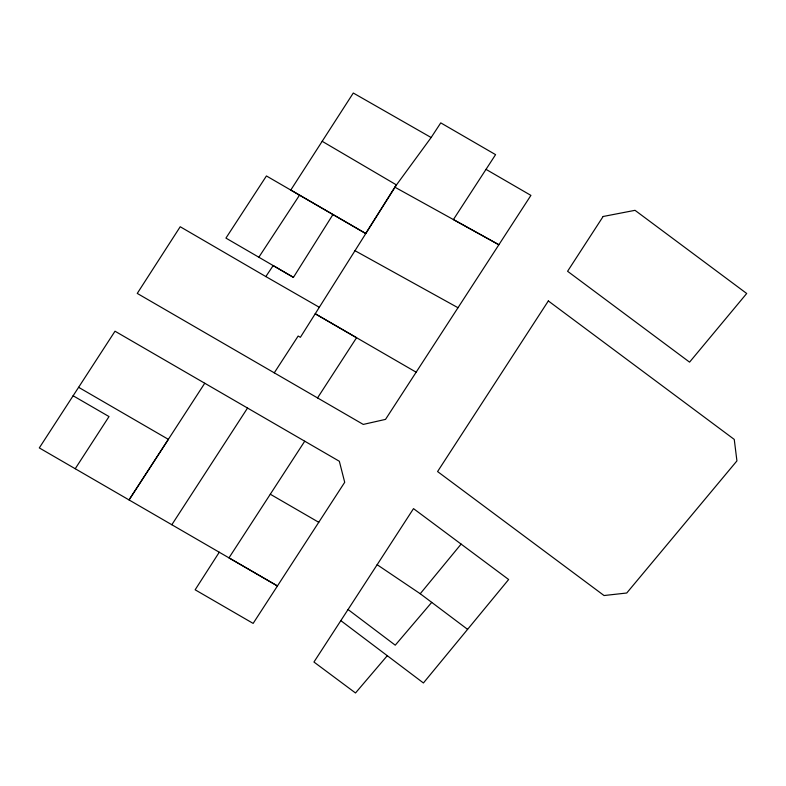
<?xml version="1.0" encoding="UTF-8"?>
<svg xmlns="http://www.w3.org/2000/svg" width="786" height="786" viewBox="0 0 786 786"><rect width="100%" height="100%" fill="white"/><g stroke="black" fill="none" stroke-linecap="round" stroke-linejoin="round"><path stroke-width="1.18" d="M486.023 169.363L530.914 195.39L385.523 419.38L363.26 424.42L137.255 293.414L180.21 226.741L265.835 276.564L273.174 265.599L293.433 277.37L332.959 214.519M394.837 187.156L498.864 244.741L453.414 219.559L495.573 154.645L440.759 122.871L431.141 137.53L394.837 187.156L365.696 233.501L290.791 190.035L322.181 141.303L396.458 184.926L300.39 337.302L298.149 336.044L274.255 372.849M322.181 141.303L353.287 93.023L431.141 137.53M219.274 552.214L195.144 589.795L253.141 623.406L344.71 482.299L339.336 461.264L115.011 331.211L39.3 447.912L277.448 585.963L228.972 557.873L304.722 441.211M75.23 468.721L109.018 416.57L73.088 395.751M204.743 383.244L129.042 499.935L168.371 439.354L78.6 387.302M171.839 524.724L247.551 408.022M317.534 397.922L356.559 337.725L315.196 313.752L416.138 372.191M377.152 564.712L413.505 508.63L508.65 579.518L423.418 682.975L340.829 620.635L377.152 564.712L420.235 593.735L467.591 629.35M340.829 620.635L313.948 662.028L355.508 692.977L387.272 655.711M365.696 233.501L266.434 175.956L225.936 238.099L258.849 257.228L299.545 195.134M420.235 593.735L461.107 544.099M431.73 602.371L395.25 645.178L348.06 609.523M354.899 250.646L457.992 307.719M265.835 276.564L319.263 307.267M270.296 494.227L318.772 522.307M258.849 257.228L293.433 277.37M548.333 300.94L437.576 471.561L604.041 595.533L626.747 593.008L736.924 460.891L734.252 439.413L548.333 300.94M603.127 216.494L567.58 271.278L689.568 362.14L746.7 293.483L635.019 210.324L603.127 216.494"/></g></svg>
